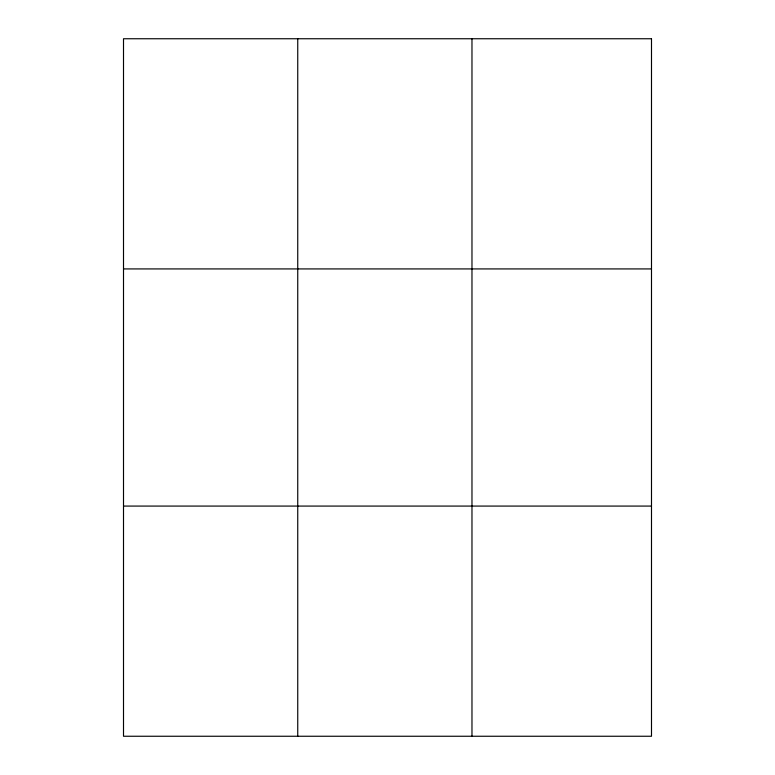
<?xml version="1.0" encoding="UTF-8"?>
<svg xmlns="http://www.w3.org/2000/svg" width="775" height="775" viewBox="0 0 775 775"><rect width="100%" height="100%" fill="white"/><g stroke="black" fill="none" stroke-linecap="round" stroke-linejoin="round"><path stroke-width="1.16" d="M297.745 736.25L297.745 38.75M471.975 736.25L471.975 38.75M123.506 268.925L651.494 268.925M123.506 506.075L651.494 506.075M651.494 38.75L651.494 736.25L123.506 736.25L123.506 38.75L651.494 38.75"/></g></svg>
